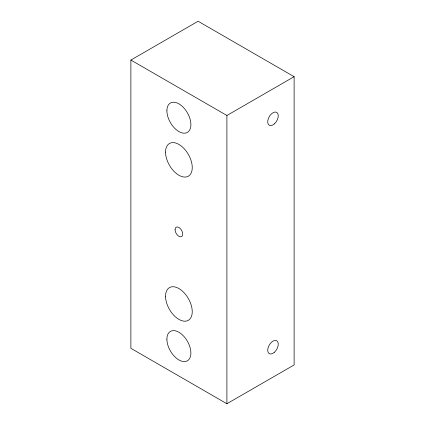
<?xml version="1.0" encoding="UTF-8"?>
<svg xmlns="http://www.w3.org/2000/svg" width="425" height="425" viewBox="0 0 425 425"><rect width="100%" height="100%" fill="white"/><g stroke="black" fill="none" stroke-linecap="round" stroke-linejoin="round"><path stroke-width="0.64" d="M130.884 60.053L198.098 21.25L294.116 76.686L294.116 364.947L226.902 403.75L130.884 348.314L130.884 60.053L226.902 115.488L294.116 76.686M226.902 115.488L226.902 403.75M166.892 110.776A16.973 9.802 60 0 0 184.896 133.174A16.973 9.802 60 0 0 184.896 109.167A16.973 9.802 60 0 0 166.892 110.776M175.052 229.686A5.429 3.134 60 0 0 180.816 236.852A5.429 3.134 60 0 0 180.816 229.171A5.429 3.134 60 0 0 175.052 229.686M165.543 152.129A18.881 10.901 60 0 0 185.571 177.044A18.881 10.901 60 0 0 185.571 150.338A18.881 10.901 60 0 0 165.543 152.129M274.359 123.914A7.469 4.314 -60 0 0 276.723 112.349A7.469 4.314 -60 0 0 267.888 120.179A7.469 4.314 -60 0 0 274.359 123.914M166.892 339.171A16.973 9.802 60 0 0 184.896 361.563A16.973 9.802 60 0 0 184.896 337.562A16.973 9.802 60 0 0 166.892 339.171M165.543 296.257A18.881 10.901 60 0 0 185.571 321.172A18.881 10.901 60 0 0 185.571 294.472A18.881 10.901 60 0 0 165.543 296.257M274.359 352.309A7.469 4.314 -60 0 0 276.723 340.738A7.469 4.314 -60 0 0 267.888 348.574A7.469 4.314 -60 0 0 274.359 352.309"/></g></svg>
